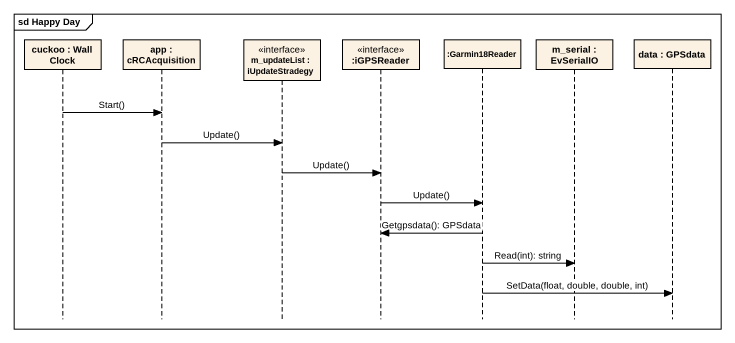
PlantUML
@startuml
mainframe sd Happy Day
hide footbox
participant "cuckoo : Wall Clock" as cuckoo
participant "app : cRCAcquisition" as app
participant "m_updateList : iUpdateStradegy" as m_updateList <<interface>>
participant ":iGPSReader" as iGPSReader <<interface>>
participant ":Garmin18Reader" as Garmin18Reader
participant "m_serial : EvSerialIO" as m_serial
participant "data : GPSdata" as data

cuckoo -> app : Start()
app -> m_updateList : Update()
m_updateList -> iGPSReader : Update()
iGPSReader -> Garmin18Reader : Update()
Garmin18Reader -> iGPSReader : Getgpsdata(): GPSdata
Garmin18Reader -> m_serial : Read(int): string
Garmin18Reader -> data : SetData(float, double, double, int)
@enduml
